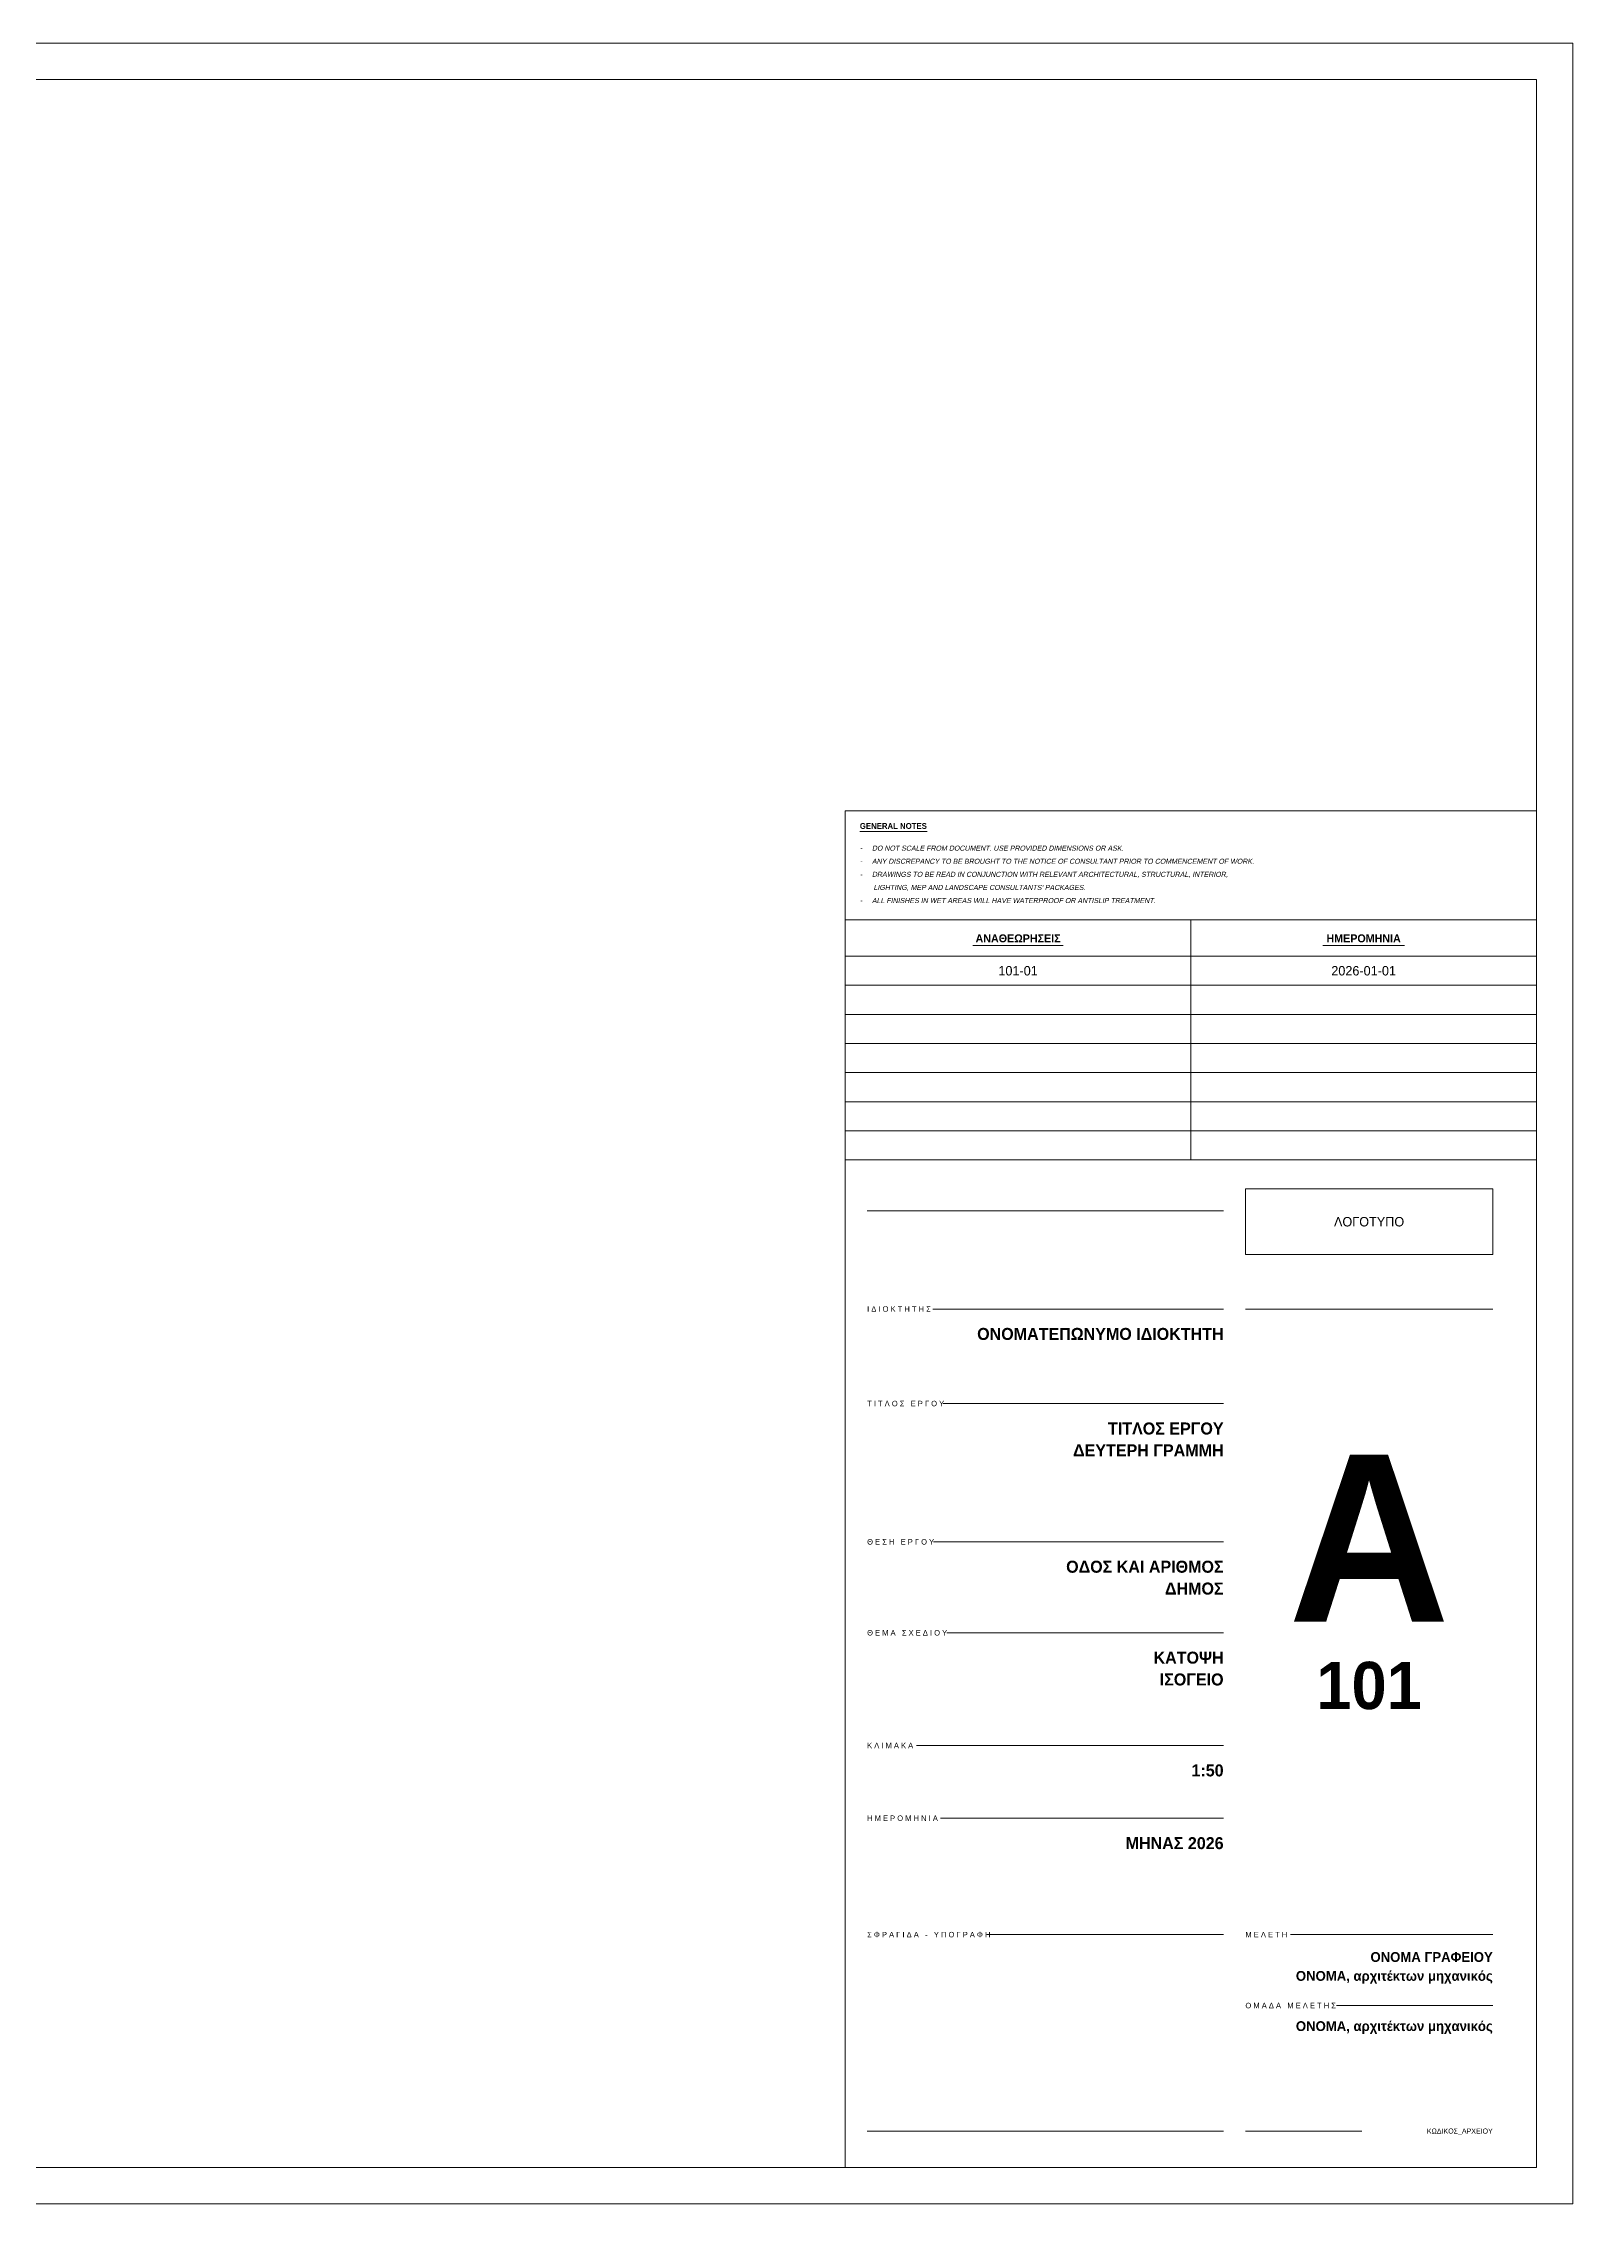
# Model space of a CAD drawing. Extents: x 0 to 269, y -106 to 0.
# Drawn here: x 67.38 to 88.4, y -49.94 to -20.24 of the extents above; entities that cross this region are included whole.
import ezdxf
from ezdxf.enums import TextEntityAlignment as Align

# ---------------------------------------------------------------- set-up
doc = ezdxf.new("R2010")
doc.units = 0
doc.layers.add('Πινακίδα', color=61, linetype='Continuous', lineweight=18)
doc.styles.add('KIT', font='Commissioner-Regular.ttf')
doc.styles.add('KIT-B', font='Commissioner-Bold.ttf')
doc.styles.add('KIT-L', font='Commissioner-Light.ttf')

# ---------------------------------------------------------------- blocks, each defined once
blk = doc.blocks.new('PLAISIO_A1_50')
at = {"color": 252}
blk.add_lwpolyline([(0, 0), (42.05, 0), (42.05, 29.7), (0, 29.7)], close=True, dxfattribs=at)
at = {"color": 62}
blk.add_lwpolyline([(0.5, 0.5), (41.55, 0.5), (41.55, 29.2), (0.5, 29.2)], close=True, dxfattribs=at)
blk = doc.blocks.new('PINAKIDA_50')
at = {"color": 62}
for p, q in [((-9.2, 13.15), (-4.3, 13.15)), ((-8.297, 11.8), (-4.3, 11.8)), ((-4, 11.8), (-0.6, 11.8)), ((-8.155, 10.5), (-4.3, 10.5)), ((-8.288, 8.6), (-4.3, 8.6)), ((-8.105, 7.35), (-4.3, 7.35)), ((-8.52, 5.8), (-4.3, 5.8)), ((-8.192, 4.8), (-4.3, 4.8)), ((-7.555, 3.2), (-4.3, 3.2)), ((-3.381, 3.2), (-0.6, 3.2)), ((-2.748, 2.225), (-0.6, 2.225)), ((-9.2, 0.5), (-4.3, 0.5)), ((-4, 0.5), (-2.4, 0.5))]:
    blk.add_line(p, q, dxfattribs=at)
blk.add_lwpolyline([(-9.5, 0), (0, 0), (0, 13.85), (-9.5, 13.85)], close=True)
at = {"color": 252}
blk.add_lwpolyline([(-4, 12.55), (-0.6, 12.55), (-0.6, 13.45), (-4, 13.45)], close=True, dxfattribs=at)
at = {"color": 252, "style": 'KIT-L'}
blk.add_text('ΛΟΓΟΤΥΠΟ', height=0.13, dxfattribs=at).set_placement((-2.3, 13), align=Align.MIDDLE_CENTER)
at = {"style": 'KIT-L'}
for s, p in [('Ι Δ Ι Ο Κ Τ Η Τ Η Σ', (-9.2, 11.763)), ('Τ Ι Τ Λ Ο Σ   Ε Ρ Γ Ο Υ', (-9.2, 10.463)), ('Θ Ε Σ Η   Ε Ρ Γ Ο Υ', (-9.2, 8.562)), ('Θ Ε Μ Α   Σ Χ Ε Δ Ι Ο Υ', (-9.2, 7.312)), ('Κ Λ Ι Μ Α Κ Α', (-9.2, 5.763)), ('Η Μ Ε Ρ Ο Μ Η Ν Ι Α', (-9.2, 4.763)), ('Σ Φ Ρ Α Γ Ι Δ Α   -   Υ Π Ο Γ Ρ Α Φ Η', (-9.2, 3.163)), ('Μ Ε Λ Ε Τ Η', (-4, 3.163)), ('Ο Μ Α Δ Α   Μ Ε Λ Ε Τ Η Σ', (-4, 2.188))]:
    blk.add_text(s, height=0.075, dxfattribs=at).set_placement(p)
for tag, height, style, p in [('ΙΔΙΟΚΤΗΤΗΣ1', 0.165, 'KIT-B', (-4.3, 11.375)), ('ΙΔΙΟΚΤΗΤΗΣ2', 0.165, 'KIT-B', (-4.3, 11.075)), ('ΤΙΤΛΟΣ1', 0.165, 'KIT-B', (-4.3, 10.075)), ('ΤΙΤΛΟΣ2', 0.165, 'KIT-B', (-4.3, 9.775)), ('ΤΙΤΛΟΣ3', 0.165, 'KIT-B', (-4.3, 9.475)), ('ΤΙΤΛΟΣ4', 0.165, 'KIT-B', (-4.3, 9.175)), ('ΘΕΣΗ1', 0.165, 'KIT-B', (-4.3, 8.175)), ('ΘΕΣΗ2', 0.165, 'KIT-B', (-4.3, 7.875)), ('ΘΕΜΑ1', 0.165, 'KIT-B', (-4.3, 6.925)), ('ΘΕΜΑ2', 0.165, 'KIT-B', (-4.3, 6.625)), ('ΘΕΜΑ3', 0.165, 'KIT-B', (-4.3, 6.325)), ('ΚΛΙΜΑΚΑ', 0.165, 'KIT-B', (-4.3, 5.375)), ('ΗΜΕΡΟΜΗΝΙΑ', 0.165, 'KIT-B', (-4.3, 4.375)), ('ΜΕΛΕΤΗ1', 0.135, 'KIT-B', (-0.6, 2.825)), ('ΜΕΛΕΤΗ2', 0.135, 'KIT-B', (-0.6, 2.565)), ('ΟΜΑΔΑ1', 0.135, 'KIT-B', (-0.6, 1.875)), ('ΟΜΑΔΑ2', 0.135, 'KIT-B', (-0.6, 1.615)), ('ΟΜΑΔΑ3', 0.135, 'KIT-B', (-0.6, 1.355)), ('ΟΜΑΔΑ4', 0.135, 'KIT-B', (-0.6, 1.095)), ('ΑΡΧΕΙΟ', 0.07, 'KIT', (-0.6, 0.465))]:
    blk.add_attdef(tag, text='', height=height, dxfattribs=dict(style=style)).set_placement(p, align=Align.RIGHT)
at = {"style": 'KIT-B'}
for tag, height, p in [('ΚΑΤΗΓΟΡΙΑ', 2.3, (-2.3, 7.5)), ('ΑΡΙΘΜΟΣ', 0.65, (-2.3, 6.3))]:
    blk.add_attdef(tag, text='', height=height, dxfattribs=at).set_placement(p, align=Align.CENTER)
blk = doc.blocks.new('ANATHEORISEIS_50')
for p, q in [((-4.75, 0), (-4.75, 3.3)), ((-9.5, 2.8), (0, 2.8)), ((-7.747, 2.948), (-6.503, 2.948)), ((-2.936, 2.948), (-1.814, 2.948)), ((-9.5, 2.4), (0, 2.4)), ((-9.5, 2), (0, 2)), ((-9.5, 1.6), (0, 1.6)), ((-9.5, 1.2), (0, 1.2)), ((-9.5, 0.8), (0, 0.8)), ((-9.5, 0.4), (0, 0.4))]:
    blk.add_line(p, q)
blk.add_lwpolyline([(-9.5, 0), (0, 0), (0, 3.3), (-9.5, 3.3)], close=True)
at = {"style": 'KIT-B'}
for s, p in [('ΑΝΑΘΕΩΡΗΣΕΙΣ', (-7.125, 2.99)), ('ΗΜΕΡΟΜΗΝΙΑ', (-2.375, 2.99))]:
    blk.add_text(s, height=0.11, dxfattribs=at).set_placement(p, align=Align.CENTER)
at = {"style": 'KIT-L'}
for tag, p in [('ΑΝΑΘ1', (-7.125, 2.6)), ('ΗΜΕΡ1', (-2.375, 2.6)), ('ΑΝΑΘ2', (-7.125, 2.2)), ('ΗΜΕΡ2', (-2.375, 2.2)), ('ΑΝΑΘ3', (-7.125, 1.8)), ('ΗΜΕΡ3', (-2.375, 1.8)), ('ΑΝΑΘ4', (-7.125, 1.4)), ('ΗΜΕΡ4', (-2.375, 1.4)), ('ΑΝΑΘ5', (-7.125, 1)), ('ΗΜΕΡ5', (-2.375, 1)), ('ΑΝΑΘ6', (-7.125, 0.6)), ('ΗΜΕΡ6', (-2.375, 0.6)), ('ΑΝΑΘ7', (-7.125, 0.2)), ('ΗΜΕΡ7', (-2.375, 0.2))]:
    blk.add_attdef(tag, text='', height=0.13, dxfattribs=at).set_placement(p, align=Align.MIDDLE_CENTER)
blk = doc.blocks.new('SIMEIOSEIS_50')
blk.add_line((-9.3, 1.215), (-8.373, 1.215))
blk.add_lwpolyline([(-9.5, 0), (0, 0), (0, 1.5), (-9.5, 1.5)], close=True)
at = {"style": 'KIT-B'}
blk.add_text('GENERAL NOTES', height=0.08, dxfattribs=at).set_placement((-9.3, 1.25))
at = {"style": 'KIT', "oblique": 12}
for s, p in [('-     DO NOT SCALE FROM DOCUMENT. USE PROVIDED DIMENSIONS OR ASK.', (-9.3, 0.95)), ('-     ANY DISCREPANCY TO BE BROUGHT TO THE NOTICE OF CONSULTANT PRIOR TO COMMENCEMENT OF WORK.', (-9.3, 0.77)), ('-     DRAWINGS TO BE READ IN CONJUNCTION WITH RELEVANT ARCHITECTURAL, STRUCTURAL, INTERIOR,', (-9.3, 0.59)), ('-     ALL FINISHES IN WET AREAS WILL HAVE WATERPROOF OR ANTISLIP TREATMENT.', (-9.3, 0.23)), ("       LIGHTING, MEP AND LANDSCAPE CONSULTANTS' PACKAGES.", (-9.3, 0.41))]:
    blk.add_text(s, height=0.07, dxfattribs=at).set_placement(p)

msp = doc.modelspace()

# ---------------------------------------------------------------- block references
at = {"layer": 'Πινακίδα'}
for name, p in [('PLAISIO_A1_50', (46.35, -49.941)), ('SIMEIOSEIS_50', (87.9, -32.291))]:
    msp.add_blockref(name, p, dxfattribs=at)
for name, p, values in [('ANATHEORISEIS_50', (87.9, -35.591), {'ΑΝΑΘ1': '101-01', 'ΗΜΕΡ1': '2026-01-01'}), ('PINAKIDA_50', (87.9, -49.441), {'ΙΔΙΟΚΤΗΤΗΣ1': 'ΟΝΟΜΑΤΕΠΩΝΥΜΟ ΙΔΙΟΚΤΗΤΗ', 'ΤΙΤΛΟΣ1': 'ΤΙΤΛΟΣ ΕΡΓΟΥ', 'ΤΙΤΛΟΣ2': 'ΔΕΥΤΕΡΗ ΓΡΑΜΜΗ', 'ΘΕΣΗ1': 'ΟΔΟΣ ΚΑΙ ΑΡΙΘΜΟΣ', 'ΘΕΣΗ2': 'ΔΗΜΟΣ', 'ΘΕΜΑ1': 'ΚΑΤΟΨΗ', 'ΘΕΜΑ2': 'ΙΣΟΓΕΙΟ', 'ΚΛΙΜΑΚΑ': '1:50', 'ΗΜΕΡΟΜΗΝΙΑ': 'ΜΗΝΑΣ 2026', 'ΚΑΤΗΓΟΡΙΑ': 'Α', 'ΑΡΙΘΜΟΣ': '101', 'ΜΕΛΕΤΗ1': 'ΟΝΟΜΑ ΓΡΑΦΕΙΟΥ', 'ΜΕΛΕΤΗ2': 'ΟΝΟΜΑ, αρχιτέκτων μηχανικός', 'ΟΜΑΔΑ1': 'ΟΝΟΜΑ, αρχιτέκτων μηχανικός', 'ΑΡΧΕΙΟ': 'ΚΩΔΙΚΟΣ_ΑΡΧΕΙΟΥ'})]:
    msp.add_blockref(name, p, dxfattribs=at).add_auto_attribs(values)

doc.saveas('drawing.dxf')
